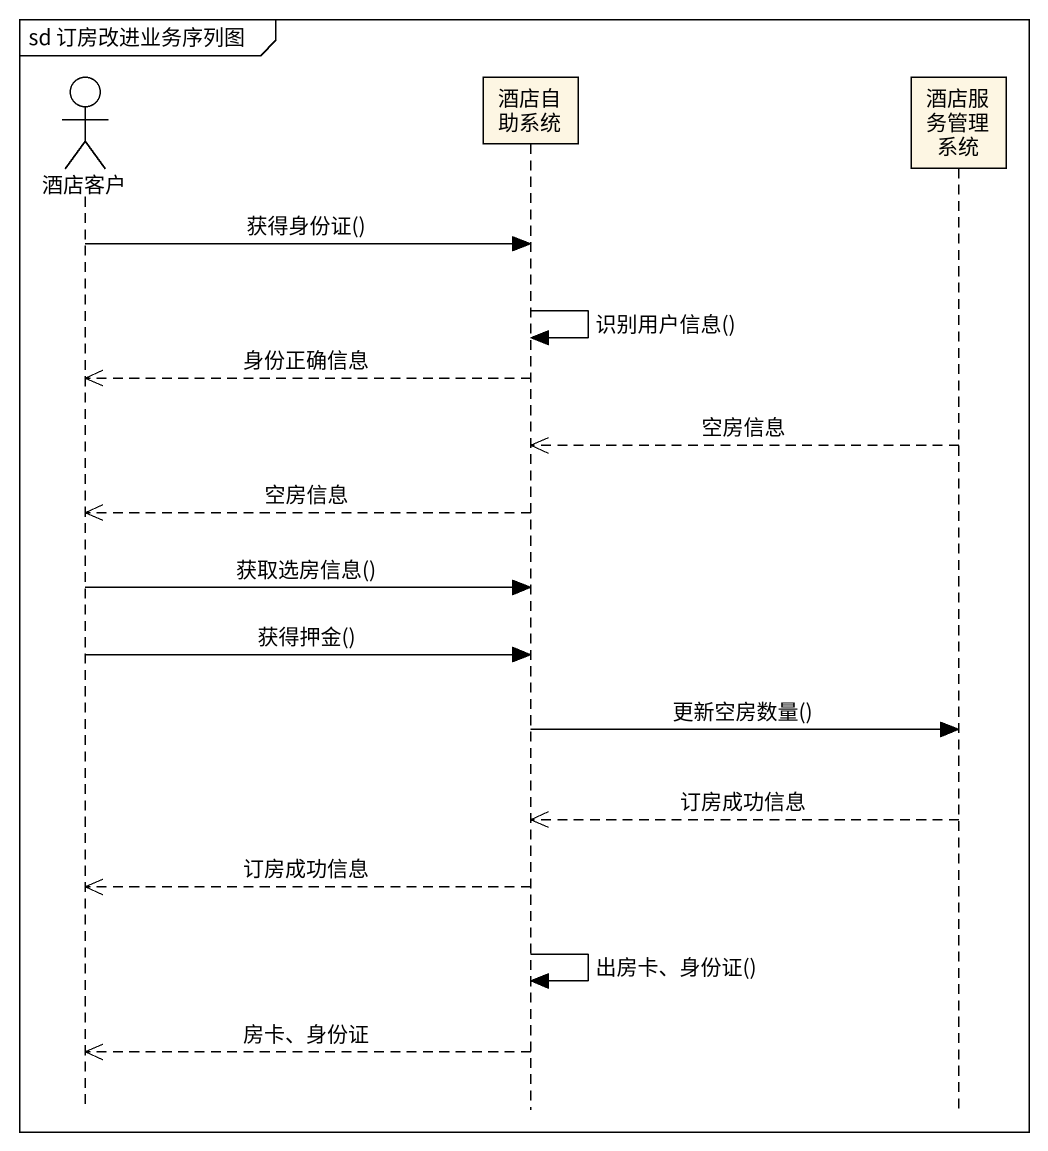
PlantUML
@startuml
mainframe sd 订房改进业务序列图
hide footbox
actor 酒店客户
participant 酒店自助系统
participant 酒店服务管理系统

酒店客户 -> 酒店自助系统 : 获得身份证()
酒店自助系统 -> 酒店自助系统 : 识别用户信息()
酒店自助系统 -->> 酒店客户 : 身份正确信息
酒店服务管理系统 -->> 酒店自助系统 : 空房信息
酒店自助系统 -->> 酒店客户 : 空房信息
酒店客户 -> 酒店自助系统 : 获取选房信息()
酒店客户 -> 酒店自助系统 : 获得押金()
酒店自助系统 -> 酒店服务管理系统 : 更新空房数量()
酒店服务管理系统 -->> 酒店自助系统 : 订房成功信息
酒店自助系统 -->> 酒店客户 : 订房成功信息
酒店自助系统 -> 酒店自助系统 : 出房卡、身份证()
酒店自助系统 -->> 酒店客户 : 房卡、身份证
@enduml
